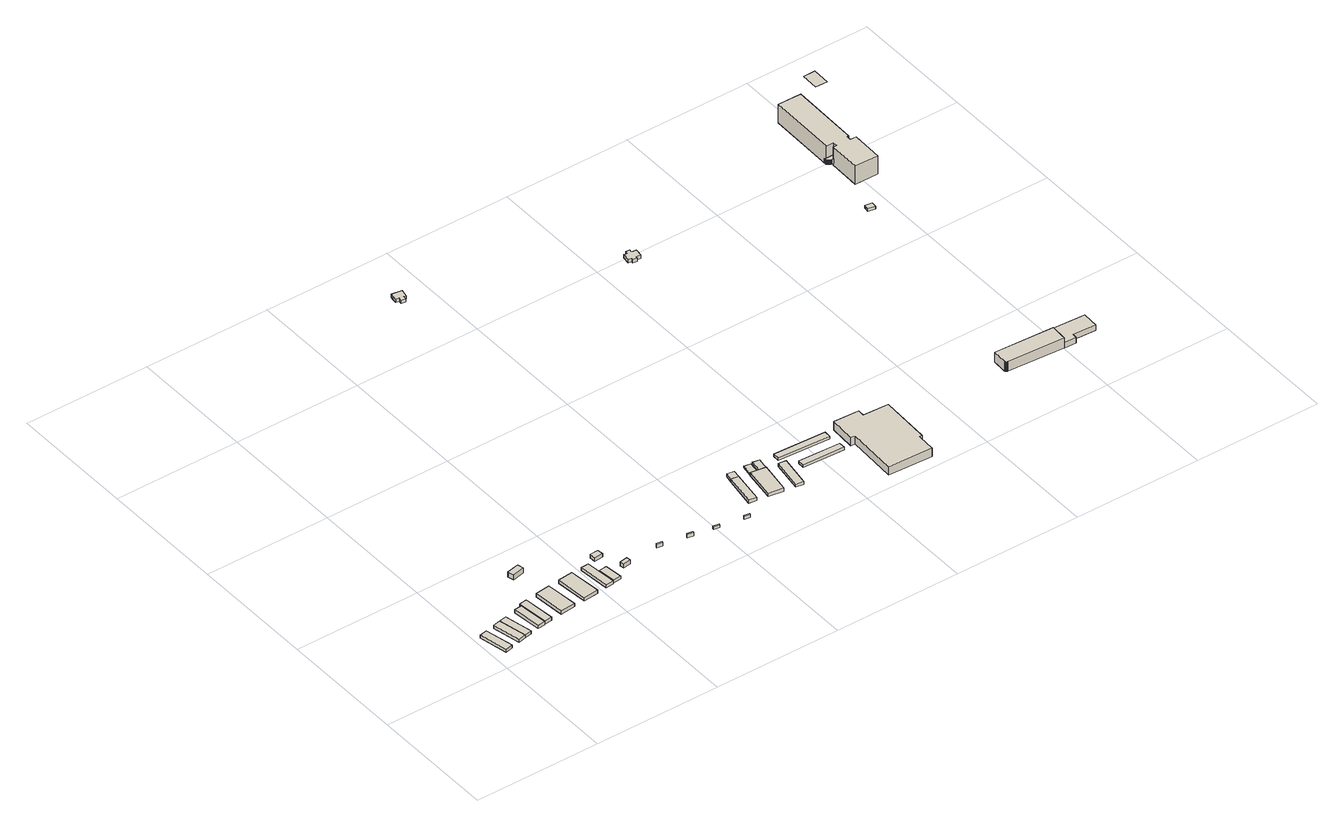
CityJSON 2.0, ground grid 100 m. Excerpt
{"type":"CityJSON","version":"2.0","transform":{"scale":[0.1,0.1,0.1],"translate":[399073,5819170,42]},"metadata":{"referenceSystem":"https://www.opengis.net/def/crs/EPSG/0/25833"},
"CityObjects":{
"building1":{"type":"Building","attributes":{"Gemeindeschluessel":"11000011","BezugspunktDach":"2200","function":"31001_2463","measuredHeight":2.62,"storeysAboveGround":1},"address":[{"country":"Germany","locality":"Berlin","thoroughfareNumber":"101 (1)","thoroughfareName":"Rosenfelder Ring"}],"geometry":[{"type":"Solid","lod":"1","boundaries":[[[[0,1,2,3]],[[4,5,6,7]],[[4,7,3,2]],[[5,4,2,1]],[[6,5,1,0]],[[7,6,0,3]]]]}]},
"building2":{"type":"Building","attributes":{"Gemeindeschluessel":"11000011","BezugspunktDach":"2200","function":"31001_2463","measuredHeight":2.55,"storeysAboveGround":1},"address":[{"country":"Germany","locality":"Berlin","thoroughfareNumber":"101 (2)","thoroughfareName":"Rosenfelder Ring"}],"geometry":[{"type":"Solid","lod":"1","boundaries":[[[[8,9,10,11]],[[12,13,14,15]],[[12,15,11,10]],[[13,12,10,9]],[[14,13,9,8]],[[15,14,8,11]]]]}]},
"building3":{"type":"Building","attributes":{"Gemeindeschluessel":"11000011","BezugspunktDach":"2200","function":"31001_2463","measuredHeight":2.58,"storeysAboveGround":1},"address":[{"country":"Germany","locality":"Berlin","thoroughfareNumber":"101 (3)","thoroughfareName":"Rosenfelder Ring"}],"geometry":[{"type":"Solid","lod":"1","boundaries":[[[[9,16,17,10]],[[18,19,13,12]],[[18,12,10,17]],[[19,18,17,16]],[[13,19,16,9]],[[12,13,9,10]]]]}]},
"building4":{"type":"Building","attributes":{"Gemeindeschluessel":"11000011","BezugspunktDach":"2200","function":"31001_2463","measuredHeight":2.73,"storeysAboveGround":1},"address":[{"country":"Germany","locality":"Berlin","thoroughfareNumber":"101 (4)","thoroughfareName":"Rosenfelder Ring"}],"geometry":[{"type":"Solid","lod":"1","boundaries":[[[[20,21,22,23]],[[24,25,26,27]],[[24,27,23,22]],[[25,24,22,21]],[[26,25,21,20]],[[27,26,20,23]]]]}]},
"building5":{"type":"Building","attributes":{"Gemeindeschluessel":"11000011","BezugspunktDach":"2200","function":"31001_2463","measuredHeight":2.71,"storeysAboveGround":1},"address":[{"country":"Germany","locality":"Berlin","thoroughfareNumber":"89 (1)","thoroughfareName":"Rosenfelder Ring"}],"geometry":[{"type":"Solid","lod":"1","boundaries":[[[[28,29,30,31]],[[32,33,34,35]],[[32,35,31,30]],[[33,32,30,29]],[[34,33,29,28]],[[35,34,28,31]]]]}]},
"building6":{"type":"Building","attributes":{"Gemeindeschluessel":"11000011","BezugspunktDach":"2200","function":"31001_2463","measuredHeight":2.76,"storeysAboveGround":1},"address":[{"country":"Germany","locality":"Berlin","thoroughfareNumber":"89 (2)","thoroughfareName":"Rosenfelder Ring"}],"geometry":[{"type":"Solid","lod":"1","boundaries":[[[[36,37,38,39]],[[40,41,42,43]],[[40,43,39,38]],[[41,40,38,37]],[[42,41,37,36]],[[43,42,36,39]]]]}]},
"building7":{"type":"Building","attributes":{"Gemeindeschluessel":"11000011","BezugspunktDach":"2200","function":"31001_2520","measuredHeight":4.29,"storeysAboveGround":1},"address":[{"country":"Germany","locality":"Berlin","thoroughfareNumber":"30 (3)","thoroughfareName":"Rosenfelder Straße"}],"geometry":[{"type":"Solid","lod":"1","boundaries":[[[[44,45,46,47]],[[48,49,50,51]],[[48,51,47,46]],[[49,48,46,45]],[[50,49,45,44]],[[51,50,44,47]]]]}]},
"building8":{"type":"Building","attributes":{"Gemeindeschluessel":"11000011","BezugspunktDach":"2200","function":"31001_2463","measuredHeight":2.73,"storeysAboveGround":1},"address":[{"country":"Germany","locality":"Berlin","thoroughfareNumber":"89 (3)","thoroughfareName":"Rosenfelder Ring"}],"geometry":[{"type":"Solid","lod":"1","boundaries":[[[[52,53,54,55]],[[56,57,58,59]],[[56,59,55,54]],[[57,56,54,53]],[[58,57,53,52]],[[59,58,52,55]]]]}]},
"building9":{"type":"Building","attributes":{"Gemeindeschluessel":"11000011","BezugspunktDach":"2200","function":"31001_2463","measuredHeight":2.37,"storeysAboveGround":1},"address":[{"country":"Germany","locality":"Berlin","thoroughfareNumber":"89 (4)","thoroughfareName":"Rosenfelder Ring"}],"geometry":[{"type":"Solid","lod":"1","boundaries":[[[[60,61,62,63,64]],[[65,66,67,68,69]],[[65,69,64,63]],[[66,65,63,62]],[[67,66,62,61]],[[68,67,61,60]],[[69,68,60,64]]]]}]},
"building10":{"type":"Building","attributes":{"Gemeindeschluessel":"11000011","BezugspunktDach":"2200","function":"31001_2463","measuredHeight":2.52,"storeysAboveGround":1},"address":[{"country":"Germany","locality":"Berlin","thoroughfareNumber":"89 (7)","thoroughfareName":"Rosenfelder Ring"}],"geometry":[{"type":"Solid","lod":"1","boundaries":[[[[70,71,72,73]],[[74,75,76,77]],[[74,77,73,72]],[[75,74,72,71]],[[76,75,71,70]],[[77,76,70,73]]]]}]},
"building11":{"type":"Building","attributes":{"Gemeindeschluessel":"11000011","BezugspunktDach":"2200","function":"31001_2463","measuredHeight":3.05,"storeysAboveGround":1},"address":[{"country":"Germany","locality":"Berlin","thoroughfareNumber":"89 (5)","thoroughfareName":"Rosenfelder Ring"}],"geometry":[{"type":"Solid","lod":"1","boundaries":[[[[78,79,80,81]],[[82,83,84,85]],[[82,85,81,80]],[[83,82,80,79]],[[84,83,79,78]],[[85,84,78,81]]]]}]},
"building12":{"type":"Building","attributes":{"Gemeindeschluessel":"11000011","BezugspunktDach":"2200","function":"31001_2520","measuredHeight":3.51,"storeysAboveGround":1},"address":[{"country":"Germany","locality":"Berlin","thoroughfareNumber":"89 (6)","thoroughfareName":"Rosenfelder Ring"}],"geometry":[{"type":"Solid","lod":"1","boundaries":[[[[86,87,88,89]],[[90,91,92,93]],[[90,93,89,88]],[[91,90,88,87]],[[92,91,87,86]],[[93,92,86,89]]]]}]},
"building13":{"type":"Building","attributes":{"Gemeindeschluessel":"11000011","BezugspunktDach":"2200","function":"51009_1610","measuredHeight":3.2,"storeysAboveGround":0},"address":[{"country":"Germany","locality":"Berlin"}],"geometry":[{"type":"Solid","lod":"1","boundaries":[[[[94,95,96,97]],[[98,99,100,101]],[[98,101,97,96]],[[99,98,96,95]],[[100,99,95,94]],[[101,100,94,97]]]]}]},
"building14":{"type":"Building","attributes":{"Gemeindeschluessel":"11000011","BezugspunktDach":"2200","function":"51009_1610","measuredHeight":3.06,"storeysAboveGround":0},"address":[{"country":"Germany","locality":"Berlin"}],"geometry":[{"type":"Solid","lod":"1","boundaries":[[[[102,103,104,105]],[[106,107,108,109]],[[106,109,105,104]],[[107,106,104,103]],[[108,107,103,102]],[[109,108,102,105]]]]}]},
"building15":{"type":"Building","attributes":{"Gemeindeschluessel":"11000011","BezugspunktDach":"2200","function":"51009_1610","measuredHeight":2.29,"storeysAboveGround":0},"address":[{"country":"Germany","locality":"Berlin"}],"geometry":[{"type":"Solid","lod":"1","boundaries":[[[[110,111,112,113]],[[114,115,116,117]],[[114,117,113,112]],[[115,114,112,111]],[[116,115,111,110]],[[117,116,110,113]]]]}]},
"building16":{"type":"Building","attributes":{"Gemeindeschluessel":"11000011","BezugspunktDach":"2200","function":"51009_1610","measuredHeight":2.73,"storeysAboveGround":0},"address":[{"country":"Germany","locality":"Berlin"}],"geometry":[{"type":"Solid","lod":"1","boundaries":[[[[118,119,120,121]],[[122,123,124,125]],[[122,125,121,120]],[[123,122,120,119]],[[124,123,119,118]],[[125,124,118,121]]]]}]},
"building17":{"type":"Building","attributes":{"Gemeindeschluessel":"11000011","BezugspunktDach":"2200","function":"31001_2463","measuredHeight":2.66,"storeysAboveGround":1},"address":[{"country":"Germany","locality":"Berlin","thoroughfareNumber":"90 (1)","thoroughfareName":"Rosenfelder Ring"}],"geometry":[{"type":"Solid","lod":"1","boundaries":[[[[126,127,128,129]],[[130,131,132,133]],[[130,133,129,128]],[[131,130,128,127]],[[132,131,127,126]],[[133,132,126,129]]]]}]},
"building18":{"type":"Building","attributes":{"Gemeindeschluessel":"11000011","BezugspunktDach":"2200","function":"31001_2463","measuredHeight":2.35,"storeysAboveGround":1},"address":[{"country":"Germany","locality":"Berlin","thoroughfareNumber":"90 (5)","thoroughfareName":"Rosenfelder Ring"}],"geometry":[{"type":"Solid","lod":"1","boundaries":[[[[127,134,135,128]],[[136,137,138,139]],[[136,139,128,135]],[[137,136,135,134]],[[138,137,134,127]],[[139,138,127,128]]]]}]},
"building19":{"type":"Building","attributes":{"Gemeindeschluessel":"11000011","BezugspunktDach":"2200","function":"31001_2463","measuredHeight":2.87,"storeysAboveGround":1},"address":[{"country":"Germany","locality":"Berlin","thoroughfareNumber":"90 (2)","thoroughfareName":"Rosenfelder Ring"}],"geometry":[{"type":"Solid","lod":"1","boundaries":[[[[140,141,142,143,144,145]],[[146,147,148,149,150,151]],[[146,151,145,144]],[[147,146,144,143]],[[148,147,143,142]],[[149,148,142,141]],[[150,149,141,140]],[[151,150,140,145]]]]}]},
"building20":{"type":"Building","attributes":{"Gemeindeschluessel":"11000011","BezugspunktDach":"2200","function":"31001_2463","measuredHeight":2.27,"storeysAboveGround":1},"address":[{"country":"Germany","locality":"Berlin","thoroughfareNumber":"90 (6)","thoroughfareName":"Rosenfelder Ring"}],"geometry":[{"type":"Solid","lod":"1","boundaries":[[[[152,153,154,155,156]],[[157,158,159,160,161]],[[157,161,156,155]],[[158,157,155,154]],[[159,158,154,153]],[[160,159,153,152]],[[161,160,152,156]]]]}]},
"building21":{"type":"Building","attributes":{"Gemeindeschluessel":"11000011","BezugspunktDach":"2200","function":"31001_2463","measuredHeight":2.04,"storeysAboveGround":1},"address":[{"country":"Germany","locality":"Berlin","thoroughfareNumber":"90 (7)","thoroughfareName":"Rosenfelder Ring"}],"geometry":[{"type":"Solid","lod":"1","boundaries":[[[[162,163,164,165]],[[166,167,168,169]],[[166,169,165,164]],[[167,166,164,163]],[[168,167,163,162]],[[169,168,162,165]]]]}]},
"building22":{"type":"Building","attributes":{"Gemeindeschluessel":"11000011","BezugspunktDach":"2200","function":"31001_1010","measuredHeight":4.53,"storeysAboveGround":1},"address":[{"country":"Germany","locality":"Berlin","thoroughfareNumber":"142","thoroughfareName":"Rhinstraße"}],"geometry":[{"type":"Solid","lod":"1","boundaries":[[[[170,171,172,173,174,175,176,177,178,179]],[[180,181,182,183,184,185,186,187,188,189]],[[180,189,179,178]],[[181,180,178,177]],[[182,181,177,176]],[[183,182,176,175]],[[184,183,175,174]],[[185,184,174,173]],[[186,185,173,172]],[[187,186,172,171]],[[188,187,171,170]],[[189,188,170,179]]]]}]},
"building23":{"type":"Building","attributes":{"Gemeindeschluessel":"11000011","BezugspunktDach":"2200","function":"31001_2463","measuredHeight":2.45,"storeysAboveGround":1},"address":[{"country":"Germany","locality":"Berlin","thoroughfareNumber":"90 (3)","thoroughfareName":"Rosenfelder Ring"}],"geometry":[{"type":"Solid","lod":"1","boundaries":[[[[190,191,192,193]],[[194,195,196,197]],[[194,197,193,192]],[[195,194,192,191]],[[196,195,191,190]],[[197,196,190,193]]]]}]},
"building24":{"type":"Building","attributes":{"Gemeindeschluessel":"11000011","BezugspunktDach":"2200","function":"31001_2463","measuredHeight":2.16,"storeysAboveGround":1},"address":[{"country":"Germany","locality":"Berlin","thoroughfareNumber":"90 (8)","thoroughfareName":"Rosenfelder Ring"}],"geometry":[{"type":"Solid","lod":"1","boundaries":[[[[198,199,200,201]],[[202,203,204,205]],[[202,205,201,200]],[[203,202,200,199]],[[204,203,199,198]],[[205,204,198,201]]]]}]},
"building25":{"type":"Building","attributes":{"Gemeindeschluessel":"11000011","BezugspunktDach":"2200","function":"31001_2463","measuredHeight":2.22,"storeysAboveGround":1},"address":[{"country":"Germany","locality":"Berlin","thoroughfareNumber":"90 (9)","thoroughfareName":"Rosenfelder Ring"}],"geometry":[{"type":"Solid","lod":"1","boundaries":[[[[206,207,208,209]],[[210,211,212,213]],[[210,213,209,208]],[[211,210,208,207]],[[212,211,207,206]],[[213,212,206,209]]]]}]},
"building26":{"type":"Building","attributes":{"Gemeindeschluessel":"11000011","BezugspunktDach":"2200","function":"31001_2054","measuredHeight":7.19,"storeysAboveGround":1},"address":[{"country":"Germany","locality":"Berlin","thoroughfareNumber":"17","thoroughfareName":"Rhinstraße"}],"geometry":[{"type":"Solid","lod":"1","boundaries":[[[[214,215,216,217,218,219,220,221,222,223,224,225]],[[226,227,228,229,230,231,232,233,234,235,236,237]],[[226,237,225,224]],[[227,226,224,223]],[[228,227,223,222]],[[229,228,222,221]],[[230,229,221,220]],[[231,230,220,219]],[[232,231,219,218]],[[233,232,218,217]],[[234,233,217,216]],[[235,234,216,215]],[[236,235,215,214]],[[237,236,214,225]]]]}]},
"building27":{"type":"Building","attributes":{"Gemeindeschluessel":"11000011","BezugspunktDach":"2200","function":"31001_1010","measuredHeight":2.79,"storeysAboveGround":1},"address":[{"country":"Germany","locality":"Berlin","thoroughfareNumber":"21 (108)","thoroughfareName":"Rhinstraße"}],"geometry":[{"type":"Solid","lod":"1","boundaries":[[[[238,239,240,241,242,243,244,245,246,247,248,249,250]],[[251,252,253,254,255,256,257,258,259,260,261,262,263]],[[251,263,250,249]],[[252,251,249,248]],[[253,252,248,247]],[[254,253,247,246]],[[255,254,246,245]],[[256,255,245,244]],[[257,256,244,243]],[[258,257,243,242]],[[259,258,242,241]],[[260,259,241,240]],[[261,260,240,239]],[[262,261,239,238]],[[263,262,238,250]]]]}]},
"building28":{"type":"Building","attributes":{"Gemeindeschluessel":"11000011","BezugspunktDach":"2200","function":"31001_2010","measuredHeight":8.43,"storeysAboveGround":2},"address":[{"country":"Germany","locality":"Berlin","thoroughfareNumber":"22","thoroughfareName":"Seddiner Straße"}],"geometry":[{"type":"Solid","lod":"1","boundaries":[[[[264,265,266,267,268,269,270,271,272,273,274]],[[275,276,277,278,279,280,281,282,283,284,285]],[[275,285,274,273]],[[276,275,273,272]],[[277,276,272,271]],[[278,277,271,270]],[[279,278,270,269]],[[280,279,269,268]],[[281,280,268,267]],[[282,281,267,266]],[[283,282,266,265]],[[284,283,265,264]],[[285,284,264,274]]]]}]},
"building29":{"type":"Building","attributes":{"name":"S-Bf.Friedrichsfelde-Ost","Gemeindeschluessel":"11000010","BezugspunktDach":"2200","function":"31001_3095","measuredHeight":4.57,"storeysAboveGround":1},"address":[{"country":"Germany","locality":"Berlin","thoroughfareNumber":"100","thoroughfareName":"S-Bhf. Friedrichsfelde-Ost"}],"geometry":[{"type":"Solid","lod":"1","boundaries":[[[[286,287,288,289,290,291,292]],[[293,294,295,296,297,298,299]],[[293,299,292,291]],[[294,293,291,290]],[[295,294,290,289]],[[296,295,289,288]],[[297,296,288,287]],[[298,297,287,286]],[[299,298,286,292]]]]}]},
"building30":{"type":"Building","attributes":{"Gemeindeschluessel":"11000010","BezugspunktDach":"2200","function":"31001_1312","measuredHeight":2.62,"storeysAboveGround":1},"address":[{"country":"Germany","locality":"Berlin","thoroughfareNumber":"40","thoroughfareName":"Rhinstraße"}],"geometry":[{"type":"Solid","lod":"1","boundaries":[[[[300,301,302,303,304,305]],[[306,307,308,309,310,311]],[[306,311,305,304]],[[307,306,304,303]],[[308,307,303,302]],[[309,308,302,301]],[[310,309,301,300]],[[311,310,300,305]]]]}]},
"building31":{"type":"Building","attributes":{"Gemeindeschluessel":"11000010","function":"31001_2100"},"address":[{"country":"Germany","locality":"Berlin","thoroughfareNumber":"42","thoroughfareName":"Rhinstraße"}],"children":["building31-1","building31-2"]},
"building31-1":{"type":"BuildingPart","attributes":{"BezugspunktDach":"2200","measuredHeight":15.63,"storeysAboveGround":4},"parents":["building31"],"geometry":[{"type":"MultiSurface","lod":"1","boundaries":[[[312,313,314,315,316,317,318,319,320,321,322,323,324,325]],[[326,327,328,329,330,331,332,333,334,335,336,337,338,339]],[[326,339,340,341,342,343,325,324]],[[327,326,324,323]],[[328,327,323,322]],[[329,328,322,321]],[[330,329,321,320]],[[331,330,320,319]],[[332,331,319,318]],[[333,332,318,317]],[[334,333,317,316]],[[335,334,316,315]],[[344,345,315,314]],[[336,335,346,347]],[[348,344,314,313]],[[337,336,347,349]],[[350,348,349,351,338,337,313,312]],[[343,350,312,325]],[[339,338,352,351,340]],[[343,342,341,340]],[[347,346,345,344]],[[349,347,344,348]],[[351,349,348,350]],[[340,351,352,350,343]]]}]},
"building31-2":{"type":"BuildingPart","attributes":{"BezugspunktDach":"2200","measuredHeight":3.88,"storeysAboveGround":4},"parents":["building31"],"geometry":[{"type":"MultiSurface","lod":"1","boundaries":[[[353,354,355,356,357,358,359,360,361,345,344,348,350,343,342,362]],[[341,340,351,349,347,346,363,364,365,366,367,368,369,370,371,372]],[[341,372,362,342]],[[363,346,345,361]],[[364,363,361,360]],[[365,364,360,359]],[[366,365,359,358]],[[367,366,358,357]],[[368,367,357,356]],[[369,368,356,355]],[[370,369,355,354]],[[371,370,354,353]],[[372,371,353,362]],[[340,341,342,343]],[[340,343,350,351]],[[351,350,348,349]],[[349,373,348,344,347]],[[346,347,344,345]]]}]},
"building32":{"type":"Building","attributes":{"Gemeindeschluessel":"11000010","BezugspunktDach":"2200","function":"31001_2523","measuredHeight":0.138,"storeysAboveGround":1},"address":[{"country":"Germany","locality":"Berlin","thoroughfareNumber":"46 (3)","thoroughfareName":"Rhinstraße"}],"geometry":[{"type":"Solid","lod":"1","boundaries":[[[[374,375,376,377]],[[378,379,380,381]],[[378,381,377,376]],[[379,378,376,375]],[[380,379,375,374]],[[381,380,374,377]]]]}]}
},
"vertices":[
[57,88,84],[116,101,84],[69,324,84],[10,312,84],[69,324,58],[116,101,58],[57,88,58],[10,312,58],
[188,115,86],[248,129,86],[200,352,86],[141,340,86],[200,352,60],[248,129,60],[188,115,60],[141,340,60],
[306,143,86],[259,364,86],[259,364,60],[306,143,60],
[377,160,87],[437,166,87],[412,392,87],[353,386,87],[412,392,59],[437,166,59],[377,160,59],[353,386,59],
[442,166,90],[499,173,90],[474,420,90],[415,412,90],[474,420,63],[499,173,63],[442,166,63],[415,412,63],
[588,182,92],[707,194,92],[683,446,92],[565,432,92],[683,446,65],[707,194,65],[588,182,65],[565,432,65],
[598,725,47],[693,745,47],[683,794,47],[587,774,47],[683,794,4],[693,745,4],[598,725,4],[587,774,4],
[796,203,92],[915,216,92],[890,468,92],[772,456,92],[890,468,65],[915,216,65],[796,203,65],[772,456,65],
[995,224,90],[1059,231,90],[1042,400,90],[1034,477,90],[973,473,90],[1034,477,66],[1042,400,66],[1059,231,66],[995,224,66],[973,473,66],
[1064,232,96],[1124,238,96],[1108,377,96],[1049,372,96],[1108,377,71],[1124,238,71],[1064,232,71],[1049,372,71],
[1097,488,104],[1165,493,104],[1159,541,104],[1094,538,104],[1159,541,74],[1165,493,74],[1097,488,74],[1094,538,74],
[1208,316,110],[1268,324,110],[1264,356,110],[1203,347,110],[1264,356,75],[1268,324,75],[1208,316,75],[1203,347,75],
[1548,335,117],[1550,346,117],[1506,354,117],[1504,341,117],[1506,354,85],[1550,346,85],[1548,335,85],[1504,341,85],
[1777,297,116],[1779,308,116],[1733,315,116],[1731,305,116],[1733,315,85],[1779,308,85],[1777,297,85],[1731,305,85],
[1971,265,107],[1973,276,107],[1926,283,107],[1925,272,107],[1926,283,84],[1973,276,84],[1971,265,84],[1925,272,84],
[2198,227,112],[2200,237,112],[2154,245,112],[2152,233,112],[2154,245,85],[2200,237,85],[2198,227,85],[2152,233,85],
[2342,349,108],[2379,599,108],[2321,609,108],[2281,358,108],[2321,609,81],[2379,599,81],[2342,349,81],[2281,358,81],
[2388,660,108],[2331,670,108],[2331,670,84],[2388,660,84],[2379,599,84],[2321,609,84],
[2545,318,109],[2584,566,109],[2531,574,109],[2520,576,109],[2465,585,109],[2428,335,109],[2465,585,81],[2520,576,81],[2531,574,81],[2584,566,81],[2545,318,81],[2428,335,81],
[2520,576,94],[2535,671,94],[2508,675,94],[2481,680,94],[2465,585,94],[2481,680,83],[2508,675,83],[2535,671,83],[2520,576,83],[2465,585,83],
[2584,566,104],[2599,659,104],[2546,668,104],[2531,574,104],[2546,668,83],[2599,659,83],[2584,566,83],[2531,574,83],
[1711,3475,101],[1707,3447,101],[1741,3442,101],[1745,3470,101],[1763,3466,101],[1768,3497,101],[1773,3528,101],[1693,3542,101],[1688,3511,101],[1682,3479,101],[1688,3511,74],[1693,3542,74],[1773,3528,74],[1768,3497,74],[1763,3466,74],[1745,3470,74],[1741,3442,74],[1707,3447,74],[1711,3475,74],[1682,3479,74],
[2693,296,108],[2732,542,108],[2672,551,108],[2633,304,108],[2672,551,83],[2732,542,83],[2693,296,83],[2633,304,83],
[3119,574,109],[3120,627,109],[2708,646,109],[2706,595,109],[2708,646,87],[3120,627,87],[3119,574,87],[2706,595,87],
[3126,423,110],[3127,474,110],[2798,488,110],[2796,436,110],[2798,488,87],[3127,474,87],[3126,423,87],[2796,436,87],
[3214,419,167],[3196,22,167],[3546,6,167],[3546,10,167],[3552,146,167],[3553,153,167],[3573,152,167],[3591,553,167],[3389,562,167],[3391,616,167],[3191,625,167],[3181,421,167],[3191,625,95],[3391,616,95],[3389,562,95],[3591,553,95],[3573,152,95],[3553,153,95],[3552,146,95],[3546,10,95],[3546,6,95],[3196,22,95],[3214,419,95],[3181,421,95],
[3200,2879,104],[3198,2863,104],[3230,2859,104],[3232,2875,104],[3270,2870,104],[3275,2908,104],[3278,2930,104],[3240,2935,104],[3243,2958,104],[3211,2962,104],[3208,2938,104],[3181,2942,104],[3173,2882,104],[3181,2942,76],[3208,2938,76],[3211,2962,76],[3243,2958,76],[3240,2935,76],[3278,2930,76],[3275,2908,76],[3270,2870,76],[3232,2875,76],[3230,2859,76],[3198,2863,76],[3200,2879,76],[3173,2882,76],
[4469,430,189],[4470,426,189],[4472,422,189],[4475,419,189],[4478,417,189],[4482,415,189],[4487,415,189],[4935,388,189],[4943,521,189],[4473,547,189],[4468,434,189],[4473,547,105],[4943,521,105],[4935,388,105],[4487,415,105],[4482,415,105],[4478,417,105],[4475,419,105],[4472,422,105],[4470,426,105],[4469,430,105],[4468,434,105],
[5030,384,150],[5034,422,150],[5215,413,150],[5222,541,150],[4945,557,150],[4939,433,150],[4937,387,150],[4939,433,104],[4945,557,104],[5222,541,104],[5215,413,104],[5034,422,104],[5030,384,104],[4937,387,104],
[4844,2362,85],[4847,2384,85],[4850,2405,85],[4794,2415,85],[4792,2394,85],[4790,2374,85],[4792,2394,62],[4794,2415,62],[4850,2405,62],[4847,2384,62],[4844,2362,62],[4790,2374,62],
[4899,2902,253],[4899,2868,253],[4873,2868,253],[4873,2865,253],[4868,2621,253],[5054,2617,253],[5059,2864,253],[5011,2865,253],[5012,2901,253],[5025,2900,253],[5035,3447,253],[4849,3451,253],[4839,2905,253],[4839,2903,253],[4839,2905,96],[4849,3451,96],[5035,3447,96],[5025,2900,96],[5012,2901,96],[5011,2865,96],[5059,2864,96],[5054,2617,96],[4868,2621,96],[4873,2865,96],[4873,2868,96],[4899,2868,96],[4899,2902,96],[4839,2903,96],[4839,2903,115],[4839,2905,115],[4839,2905,153],[4839,2903,153],[4873,2868,153],[4873,2865,153],[4873,2865,115],[4873,2868,115],[4899,2868,153],[4899,2868,115],[4899,2902,153],[4899,2902,115],[4899,2902,124],
[4826,2898,153],[4827,2892,153],[4830,2886,153],[4833,2880,153],[4838,2875,153],[4843,2871,153],[4849,2868,153],[4855,2866,153],[4862,2865,153],[4826,2905,153],[4862,2865,115],[4855,2866,115],[4849,2868,115],[4843,2871,115],[4838,2875,115],[4833,2880,115],[4830,2886,115],[4827,2892,115],[4826,2898,115],[4826,2905,115],[4899,2868,144],
[5360,3585,112],[5363,3725,112],[5269,3726,112],[5267,3587,112],[5269,3726,110],[5363,3725,110],[5360,3585,110],[5267,3587,110]
]}
